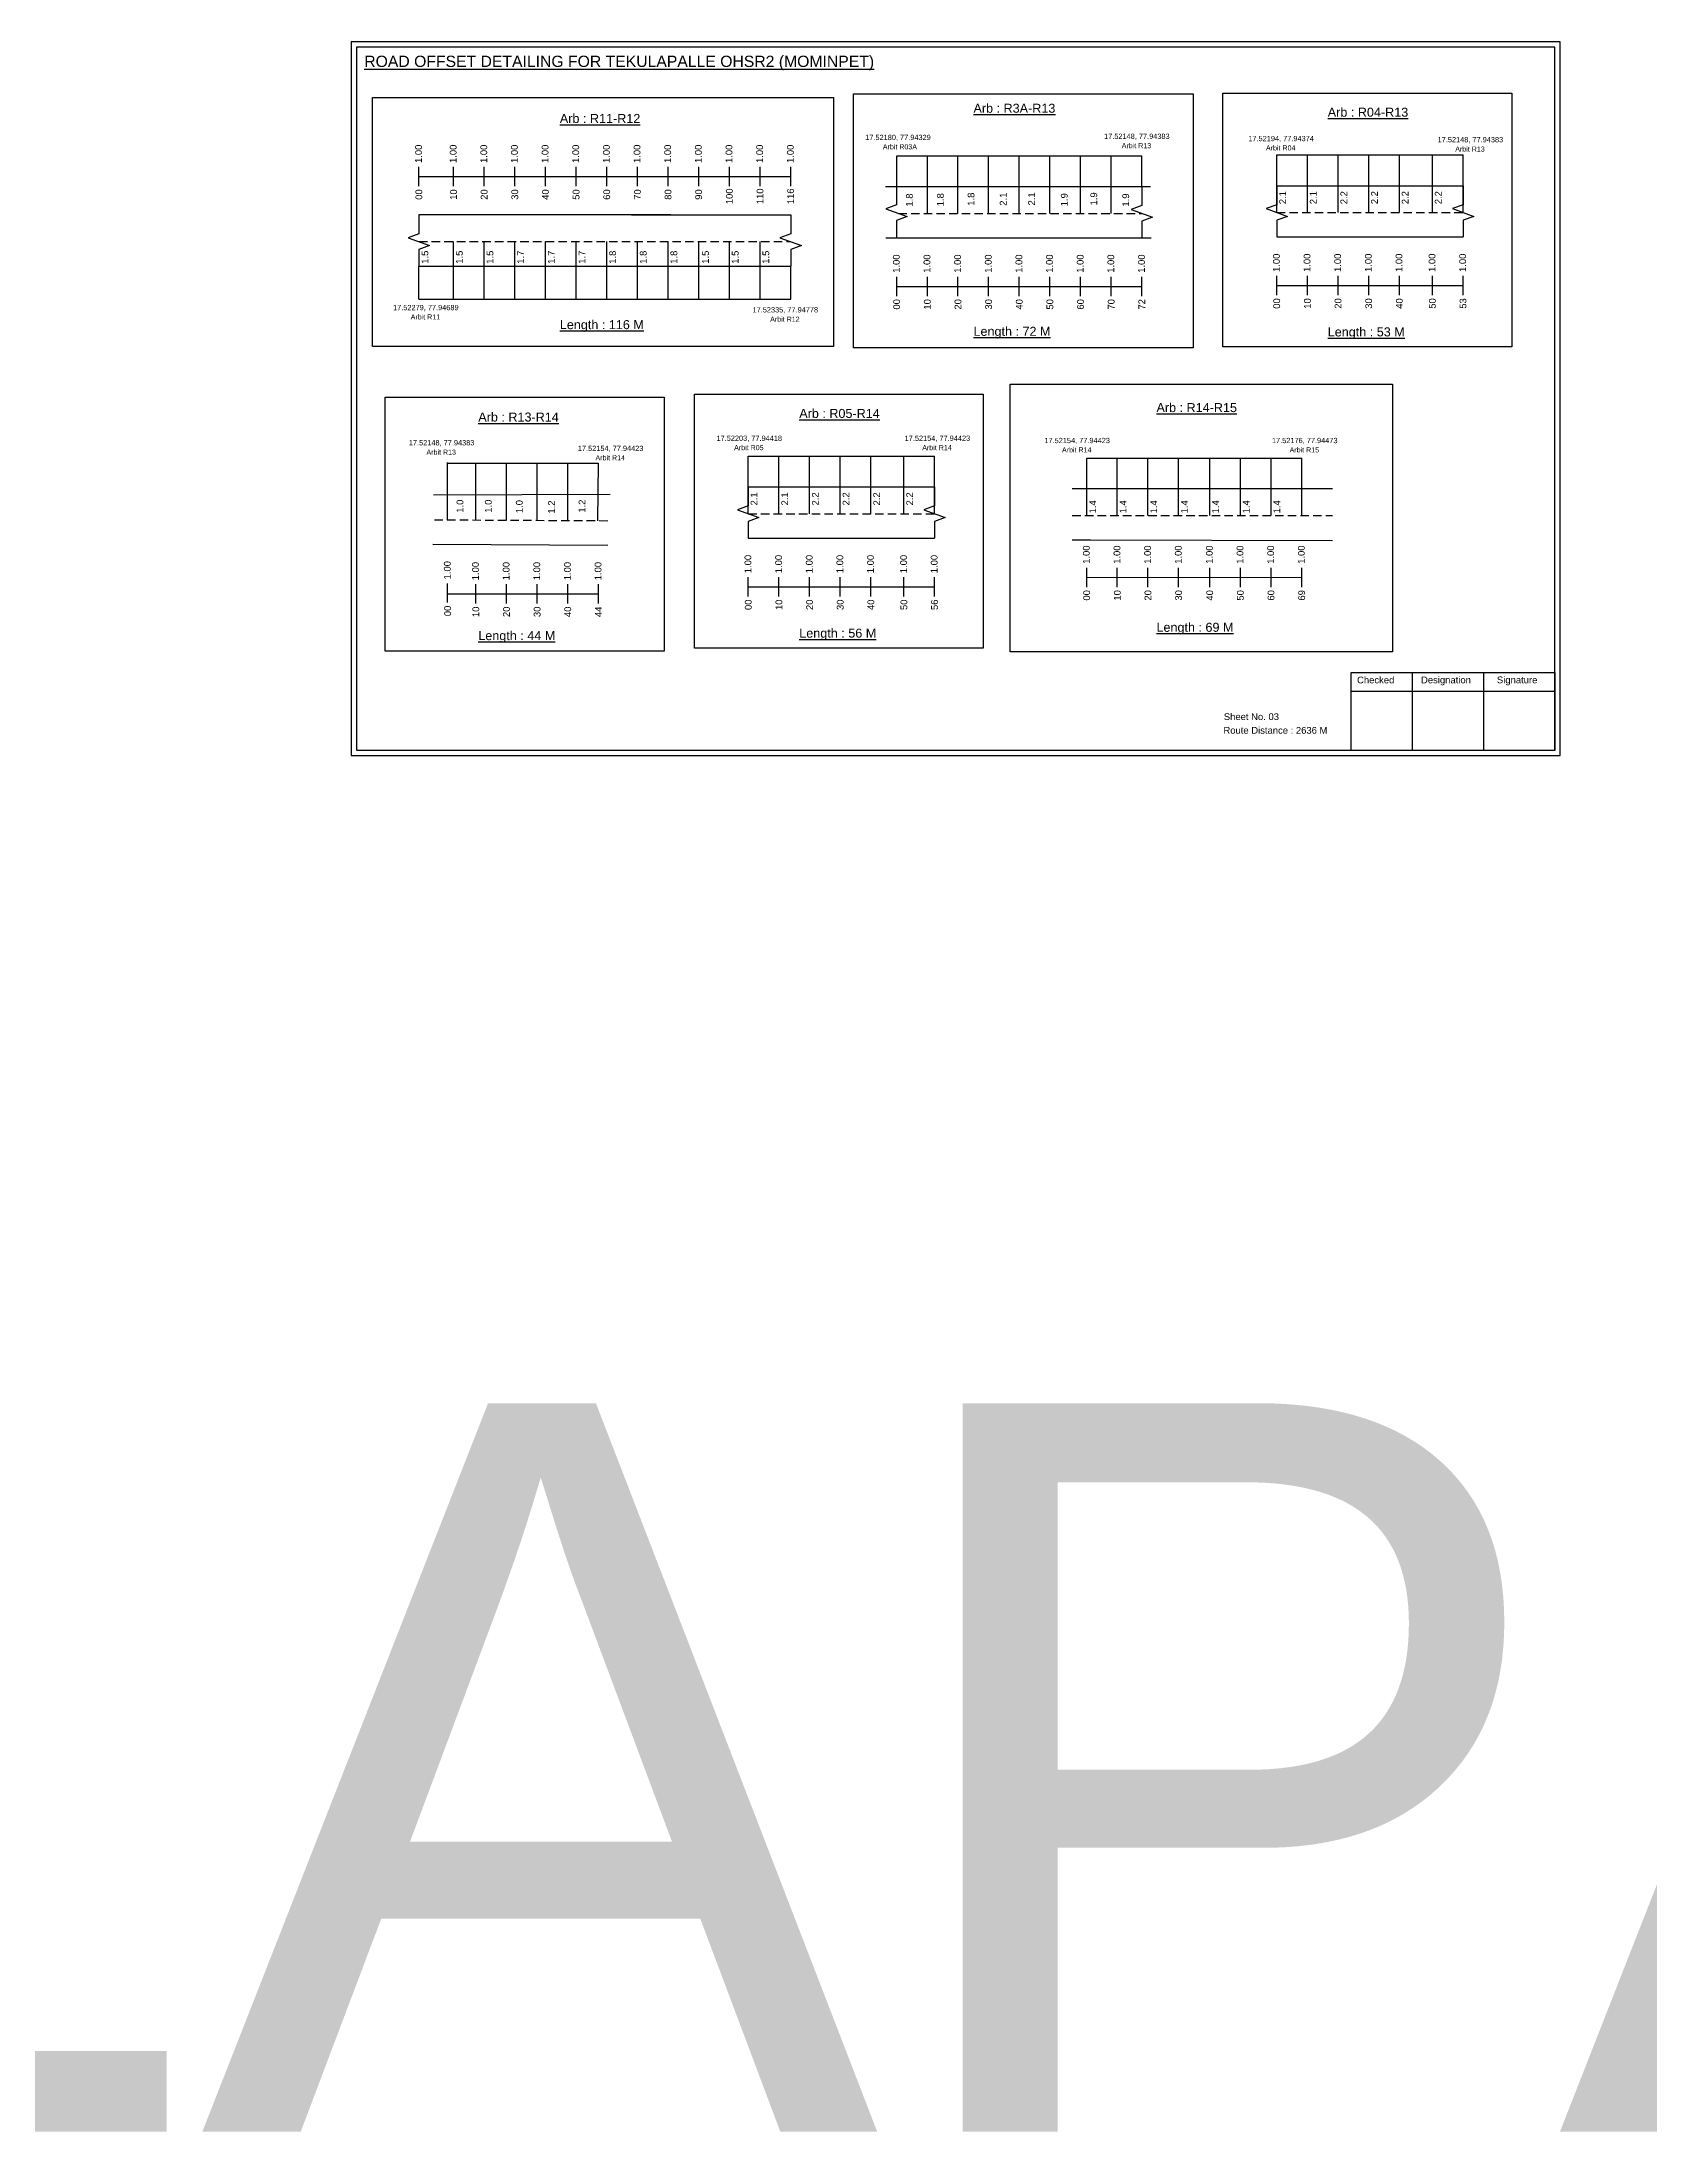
# Model space of a CAD drawing. Header units: inches. Extents: x 1745 to 7876, y -847 to 3138.
# Drawn here: x 5091 to 5805, y -238 to 694 of the extents above; entities that cross this region are included whole.
import ezdxf

# ---------------------------------------------------------------- set-up
doc = ezdxf.new("R2010")
doc.units = ezdxf.units.IN
doc.header["$MEASUREMENT"] = 0
doc.linetypes.add('DASHED2', pattern=[0.375, 0.25, -0.125])
doc.layers.add('PDF_Geometry', color=7, linetype='Continuous')
doc.layers.add('PDF_Text', color=5, linetype='Continuous')
doc.styles.add('PDF Arial', font='arial.ttf')
doc.styles.get("Standard").update_dxf_attribs({"font": 'arial.ttf'})

msp = doc.modelspace()

# ---------------------------------------------------------------- linework, layer by layer
at = {"color": 5}
for p, q in [((5470.47, 643.68), (5579.27, 643.68)), ((5639.12, 644.05), (5721.78, 644.05)), ((5258.46, 580.03), (5423.43, 580.03)), ((5271.22, 507.23), (5338.14, 507.23)), ((5404.62, 510.36), (5487.27, 510.36)), ((5554.77, 509.53), (5650.19, 509.53))]:
    msp.add_line(p, q, dxfattribs=at)
for p, q in [((5470.47, 630.03), (5470.47, 643.68)), ((5484.07, 618.14), (5484.07, 643.68)), ((5497.67, 618.14), (5497.67, 643.68)), ((5511.27, 618.14), (5511.27, 643.68)), ((5524.87, 618.14), (5524.87, 643.68)), ((5538.47, 618.14), (5538.47, 643.68)), ((5552.07, 618.14), (5552.07, 643.68)), ((5565.67, 618.14), (5565.67, 643.68)), ((5579.27, 630.03), (5579.27, 643.68)), ((5639.12, 618.52), (5639.12, 644.05)), ((5652.72, 618.52), (5652.72, 644.05)), ((5666.32, 618.52), (5666.32, 644.05)), ((5679.92, 618.52), (5679.92, 644.05)), ((5693.52, 618.52), (5693.52, 644.05)), ((5708.18, 618.52), (5708.18, 644.06)), ((5721.78, 618.52), (5721.78, 644.06)), ((5465.47, 630.03), (5583.09, 630.08)), ((5639.12, 630.4), (5721.78, 630.4)), ((5370.23, 617.45), (5258.46, 617.45)), ((5352.76, 617.45), (5423.43, 617.45)), ((5465.62, 607.34), (5583.4, 607.34)), ((5639.12, 607.72), (5721.78, 607.72)), ((5273.83, 580.03), (5273.83, 605.57)), ((5287.43, 580.03), (5287.43, 605.57)), ((5301.03, 580.03), (5301.03, 605.57)), ((5314.63, 580.03), (5314.63, 605.57)), ((5328.23, 580.03), (5328.23, 605.57)), ((5341.83, 580.03), (5341.83, 605.57)), ((5355.43, 580.03), (5355.43, 605.57)), ((5369.03, 580.03), (5369.03, 605.57)), ((5382.63, 580.03), (5382.63, 605.57)), ((5396.23, 580.03), (5396.23, 605.57)), ((5409.83, 580.03), (5409.83, 605.57)), ((5258.46, 594.77), (5423.43, 594.77)), ((5258.46, 580.03), (5258.46, 594.77)), ((5423.43, 580.03), (5423.43, 594.77)), ((5271.22, 481.99), (5271.22, 507.53)), ((5283.74, 481.94), (5283.74, 507.23)), ((5297.34, 481.89), (5297.34, 507.23)), ((5310.94, 481.95), (5310.94, 507.23)), ((5324.54, 481.69), (5324.54, 507.23)), ((5337.91, 481.73), (5338.14, 507.23)), ((5404.62, 484.82), (5404.62, 510.36)), ((5418.22, 484.82), (5418.22, 510.36)), ((5431.82, 484.82), (5431.82, 510.36)), ((5445.42, 484.82), (5445.42, 510.36)), ((5459.02, 484.82), (5459.02, 510.36)), ((5473.67, 484.83), (5473.67, 510.37)), ((5487.27, 484.83), (5487.27, 510.37)), ((5554.77, 483.99), (5554.77, 509.53)), ((5568.37, 483.99), (5568.37, 509.53)), ((5581.97, 483.99), (5581.97, 509.53)), ((5595.57, 483.99), (5595.57, 509.53)), ((5609.39, 483.99), (5609.39, 509.53)), ((5622.99, 483.99), (5622.99, 509.53)), ((5636.59, 483.99), (5636.59, 509.53)), ((5650.19, 483.99), (5650.19, 509.53)), ((5404.62, 496.71), (5487.27, 496.71)), ((5663.79, 495.88), (5548.36, 495.88)), ((5265.01, 493.19), (5343.39, 493.56)), ((5264.65, 471.35), (5342.37, 470.92)), ((5404.62, 474.02), (5487.27, 474.02)), ((5548.36, 473.19), (5556.42, 473.19)), ((5556.42, 473.19), (5663.79, 472.9))]:
    msp.add_line(p, q)
at = {"color": 217, "true_color": 0x93278f}
for p, q in [((5258.46, 630.18), (5258.46, 638.73)), ((5258.46, 634.44), (5423.43, 634.44)), ((5273.83, 630.18), (5273.83, 638.73)), ((5287.43, 630.18), (5287.43, 638.73)), ((5301.03, 630.18), (5301.03, 638.73)), ((5314.63, 630.18), (5314.63, 638.73)), ((5328.23, 630.18), (5328.23, 638.73)), ((5341.83, 630.18), (5341.83, 638.73)), ((5355.43, 630.18), (5355.43, 638.73)), ((5369.03, 630.18), (5369.03, 638.73)), ((5382.63, 630.18), (5382.63, 638.73)), ((5396.23, 630.18), (5396.23, 638.73)), ((5409.83, 630.18), (5409.83, 638.73)), ((5423.43, 630.18), (5423.43, 638.73)), ((5470.47, 581.44), (5470.47, 590)), ((5484.07, 581.44), (5484.07, 590)), ((5497.67, 581.44), (5497.67, 590)), ((5511.27, 581.44), (5511.27, 590)), ((5524.87, 581.44), (5524.87, 590)), ((5538.47, 581.44), (5538.47, 590)), ((5552.07, 581.44), (5552.07, 590)), ((5565.67, 581.44), (5565.67, 590)), ((5579.27, 581.44), (5579.27, 590)), ((5639.12, 581.82), (5639.12, 590.38)), ((5652.72, 581.82), (5652.72, 590.38)), ((5666.32, 581.82), (5666.32, 590.38)), ((5679.92, 581.82), (5679.92, 590.38)), ((5693.52, 581.82), (5693.52, 590.38)), ((5708.18, 581.82), (5708.18, 590.38)), ((5721.78, 581.82), (5721.78, 590.38)), ((5470.47, 585.71), (5579.27, 585.71)), ((5639.12, 586.09), (5721.78, 586.1)), ((5404.62, 448.13), (5404.62, 456.68)), ((5418.22, 448.13), (5418.22, 456.68)), ((5431.82, 448.13), (5431.82, 456.68)), ((5445.42, 448.13), (5445.42, 456.68)), ((5459.02, 448.13), (5459.02, 456.68)), ((5473.67, 448.13), (5473.67, 456.69)), ((5487.27, 448.13), (5487.27, 456.69)), ((5554.77, 452.3), (5554.77, 460.86)), ((5568.37, 452.3), (5568.37, 460.86)), ((5581.97, 452.3), (5581.97, 460.86)), ((5595.57, 452.3), (5595.57, 460.86)), ((5609.39, 452.3), (5609.39, 460.86)), ((5622.99, 452.3), (5622.99, 460.86)), ((5636.59, 452.3), (5636.59, 460.86)), ((5650.19, 452.3), (5650.19, 460.86)), ((5271.22, 445.38), (5271.22, 453.94)), ((5271.22, 449.26), (5338.14, 449.28)), ((5283.74, 445), (5283.74, 453.55)), ((5297.34, 445), (5297.34, 453.55)), ((5310.94, 445), (5310.94, 453.55)), ((5324.54, 445), (5324.54, 453.55)), ((5338.14, 445), (5338.14, 453.55)), ((5404.62, 452.4), (5487.27, 452.41)), ((5554.77, 456.57), (5650.19, 456.63))]:
    msp.add_line(p, q, dxfattribs=at)
at = {"linetype": 'DASHED2', "ltscale": 15}
for p, q in [((5471.23, 618.14), (5579.27, 618.14)), ((5639.12, 618.52), (5721.78, 618.52)), ((5258.46, 605.57), (5423.43, 605.57)), ((5404.62, 484.83), (5487.27, 484.83)), ((5265.36, 482.14), (5343.64, 481.73)), ((5548.36, 483.99), (5663.79, 483.99))]:
    msp.add_line(p, q, dxfattribs=at)
for points in [[(5451.24, 671.16), (5602.09, 671.16), (5602.09, 558.48), (5451.24, 558.48)], [(5615.26, 671.54), (5743.36, 671.54), (5743.36, 558.86), (5615.26, 558.86)], [(5237.86, 669.6), (5442.42, 669.6), (5442.42, 559.1), (5237.86, 559.1)], [(5520.84, 542.37), (5690.46, 542.37), (5690.46, 423.54), (5520.84, 423.54)], [(5243.52, 536.59), (5367.32, 536.59), (5367.32, 423.91), (5243.52, 423.91)], [(5380.76, 537.84), (5508.85, 537.84), (5508.85, 425.16), (5380.76, 425.16)]]:
    msp.add_lwpolyline(points, close=True)
at = {"linetype": 'Continuous'}
for points in [[(5470.45, 630.31), (5470.45, 621.88), (5465.71, 620.15), (5475.19, 616.7), (5470.45, 614.97), (5470.45, 607.62)], [(5579.27, 630.03), (5579.27, 621.6), (5574.52, 619.87), (5584.01, 616.42), (5579.27, 614.69), (5579.27, 607.34)], [(5639.12, 630.4), (5639.12, 621.97), (5634.38, 620.24), (5643.87, 616.79), (5639.12, 615.07), (5639.12, 607.72)], [(5721.78, 630.4), (5721.78, 621.97), (5717.03, 620.24), (5726.52, 616.79), (5721.78, 615.07), (5721.78, 607.72)], [(5258.46, 617.45), (5258.46, 609.02), (5253.72, 607.29), (5263.2, 603.84), (5258.46, 602.12), (5258.46, 594.77)], [(5423.43, 617.45), (5423.43, 609.02), (5418.69, 607.29), (5428.17, 603.84), (5423.43, 602.12), (5423.43, 594.77)], [(5404.62, 496.71), (5404.62, 488.28), (5399.88, 486.55), (5409.36, 483.1), (5404.62, 481.37), (5404.62, 474.02)], [(5487.27, 496.71), (5487.27, 488.28), (5482.53, 486.55), (5492.02, 483.1), (5487.27, 481.37), (5487.27, 474.02)]]:
    msp.add_lwpolyline(points, dxfattribs=at)
at = {"layer": 'PDF_Geometry'}
for points in [[(5228.43, 694.18), (5228.43, 377.47), (5764.91, 377.47), (5764.91, 694.18)], [(5230.76, 691.85), (5230.76, 379.88), (5762.49, 379.88), (5762.49, 691.85)]]:
    msp.add_lwpolyline(points, close=True, dxfattribs=at)
at = {"layer": 'PDF_Geometry', "color": 242, "true_color": 0xcc1f26}
msp.add_lwpolyline([(5762.49, 379.79), (5672.14, 379.79), (5672.14, 414.4), (5762.49, 414.4)], close=True, dxfattribs=at)
for points in [[(5699.13, 414.4), (5699.13, 379.79)], [(5730.85, 414.4), (5730.85, 379.79)], [(5672.14, 406.03), (5762.49, 406.03)]]:
    msp.add_lwpolyline(points, dxfattribs=at)

# ---------------------------------------------------------------- texts
at = {"color": 242, "true_color": 0xcd2027}
for s, height, p in [('%%UROAD OFFSET DETAILING FOR TEKULAPALLE OHSR2 (MOMINPET)', 5, (5234.21, 683.1)), ('%%UArb : R11-R12', 4, (5321, 658.24)), ('%%UArb : R3A-R13', 4, (5504.54, 662.78)), ('%%UArb : R04-R13', 4, (5661.74, 661.03)), ('%%ULength : 116 M', 4, (5321, 566.74)), ('%%ULength : 72 M', 4, (5504.54, 563.78)), ('%%ULength : 53 M', 4, (5661.74, 563.53)), ('%%UArb : R05-R14', 4, (5427.24, 527.34)), ('%%UArb : R14-R15', 4, (5585.74, 529.94)), ('%%UArb : R13-R14', 4, (5284.82, 525.74)), ('%%ULength : 44 M', 4, (5284.82, 428.74)), ('%%ULength : 56 M', 4, (5427.24, 429.84)), ('%%ULength : 69 M', 4, (5585.74, 432.44))]:
    msp.add_text(s, height=height, dxfattribs=at).set_placement(p)
at = {"color": 5}
for s, height, p in [('17.52180, 77.94329', 2.34, (5456.5, 650.67)), ('17.52148, 77.94383', 2.34, (5562.5, 651.17)), ('17.52194, 77.94374', 2.34, (5626.5, 650.16)), ('Arbit R03A', 2.246, (5464.32, 646.54)), ('Arbit R13', 2.246, (5570.32, 647.04)), ('Arbit R04', 2.246, (5634.32, 646.04)), ('17.52148, 77.94383', 2.34, (5710.5, 649.67)), ('Arbit R13', 2.246, (5718.32, 645.54)), ('17.52279, 77.94689', 2.34, (5247, 575.16)), ('Arbit R11', 2.246, (5254.82, 571.04)), ('17.52335, 77.94778', 2.34, (5406.5, 574.16)), ('Arbit R12', 2.246, (5414.32, 570.04)), ('17.52148, 77.94383', 2.34, (5254, 515.17)), ('Arbit R13', 2.246, (5261.82, 511.04)), ('17.52154, 77.94423', 2.34, (5329, 512.67)), ('17.52203, 77.94418', 2.34, (5390.5, 517.16)), ('Arbit R05', 2.246, (5398.32, 513.04)), ('17.52154, 77.94423', 2.34, (5474, 517.16)), ('Arbit R14', 2.246, (5481.82, 513.04)), ('17.52154, 77.94423', 2.34, (5536, 516.16)), ('Arbit R14', 2.246, (5543.82, 512.04)), ('17.52176, 77.94473', 2.34, (5637, 516.16)), ('Arbit R15', 2.246, (5644.82, 512.04)), ('Arbit R14', 2.246, (5336.82, 508.54))]:
    msp.add_text(s, height=height, dxfattribs=at).set_placement(p)
at = {"color": 217, "true_color": 0x93278f}
for s, p in [('1.00', (5259.79, 640.47)), ('1.00', (5275.16, 640.47)), ('1.00', (5288.76, 640.47)), ('1.00', (5302.36, 640.47)), ('1.00', (5315.96, 640.47)), ('1.00', (5329.56, 640.47)), ('1.00', (5343.16, 640.47)), ('1.00', (5356.76, 640.47)), ('1.00', (5370.36, 640.47)), ('1.00', (5383.96, 640.47)), ('1.00', (5397.56, 640.47)), ('1.00', (5411.16, 640.47)), ('1.00', (5424.76, 640.47)), ('00', (5259.94, 624.15)), ('10', (5275.31, 624.15)), ('20', (5288.91, 624.15)), ('30', (5302.51, 624.15)), ('40', (5316.11, 624.15)), ('50', (5329.71, 624.15)), ('60', (5343.31, 624.15)), ('70', (5356.91, 624.15)), ('80', (5370.51, 624.15)), ('90', (5384.11, 624.15)), ('100', (5397.71, 622.2)), ('110', (5411.31, 622.2)), ('116', (5424.91, 622.2)), ('1.00', (5471.79, 591.74)), ('1.00', (5485.39, 591.74)), ('1.00', (5498.99, 591.74)), ('1.00', (5512.59, 591.74)), ('1.00', (5526.19, 591.74)), ('1.00', (5539.79, 591.74)), ('1.00', (5553.39, 591.74)), ('1.00', (5566.99, 591.74)), ('1.00', (5580.59, 591.74)), ('1.00', (5640.45, 592.11)), ('1.00', (5654.05, 592.11)), ('1.00', (5667.65, 592.11)), ('1.00', (5681.25, 592.11)), ('1.00', (5694.85, 592.11)), ('1.00', (5709.5, 592.12)), ('1.00', (5723.1, 592.12)), ('00', (5471.94, 575.42)), ('10', (5485.54, 575.42)), ('20', (5499.14, 575.42)), ('30', (5512.74, 575.42)), ('40', (5526.34, 575.42)), ('50', (5539.94, 575.42)), ('60', (5553.54, 575.42)), ('70', (5567.14, 575.42)), ('72', (5580.74, 575.42)), ('00', (5640.6, 575.79)), ('10', (5654.2, 575.79)), ('20', (5667.8, 575.79)), ('30', (5681.4, 575.79)), ('40', (5695, 575.79)), ('50', (5709.65, 575.8)), ('53', (5723.25, 575.8)), ('1.00', (5405.95, 458.42)), ('1.00', (5419.55, 458.42)), ('1.00', (5433.15, 458.42)), ('1.00', (5446.75, 458.42)), ('1.00', (5460.35, 458.42)), ('1.00', (5475, 458.43)), ('1.00', (5488.6, 458.43)), ('1.00', (5556.1, 462.6)), ('1.00', (5569.7, 462.6)), ('1.00', (5583.3, 462.6)), ('1.00', (5596.9, 462.6)), ('1.00', (5610.71, 462.6)), ('1.00', (5624.31, 462.6)), ('1.00', (5637.91, 462.6)), ('1.00', (5651.51, 462.6)), ('1.00', (5272.55, 455.68)), ('1.00', (5285.07, 455.29)), ('1.00', (5298.67, 455.29)), ('1.00', (5312.27, 455.29)), ('1.00', (5325.87, 455.29)), ('1.00', (5339.47, 455.29)), ('00', (5556.25, 446.28)), ('10', (5569.85, 446.28)), ('20', (5583.45, 446.28)), ('30', (5597.05, 446.28)), ('40', (5610.86, 446.28)), ('50', (5624.46, 446.28)), ('60', (5638.06, 446.28)), ('69', (5651.66, 446.28)), ('00', (5272.7, 439.36)), ('10', (5285.22, 438.97)), ('20', (5298.82, 438.97)), ('30', (5312.42, 438.97)), ('40', (5326.02, 438.97)), ('44', (5339.62, 438.97)), ('00', (5406.1, 442.1)), ('10', (5419.7, 442.1)), ('20', (5433.3, 442.1)), ('30', (5446.9, 442.1)), ('40', (5460.5, 442.1)), ('50', (5475.15, 442.1)), ('56', (5488.75, 442.1))]:
    msp.add_text(s, height=3, rotation=90, dxfattribs=at).set_placement(p)
for s, p in [('1.8', (5477.6, 621.13)), ('1.8', (5491.35, 621.26)), ('1.8', (5504.96, 621.51)), ('2.1', (5519.23, 621.51)), ('2.1', (5531.82, 621.64)), ('1.9', (5546.33, 621.26)), ('1.9', (5559.44, 621.64)), ('1.9', (5573.6, 621.14)), ('2.1', (5643.19, 622.19)), ('2.1', (5656.79, 622.19)), ('2.2', (5670.39, 622.19)), ('2.2', (5683.99, 622.19)), ('2.2', (5697.59, 622.19)), ('2.2', (5712.25, 622.2)), ('1.5', (5262.64, 595.76)), ('1.5', (5277.9, 595.76)), ('1.5', (5291.5, 595.76)), ('1.7', (5305.1, 595.76)), ('1.7', (5318.7, 595.76)), ('1.7', (5332.3, 595.76)), ('1.8', (5345.9, 595.76)), ('1.8', (5359.5, 595.76)), ('1.8', (5373.1, 595.76)), ('1.5', (5387.12, 595.76)), ('1.5', (5400.3, 595.76)), ('1.5', (5413.9, 595.76)), ('2.1', (5408.69, 488.5)), ('2.1', (5422.29, 488.5)), ('2.2', (5435.89, 488.5)), ('2.2', (5449.49, 488.5)), ('2.2', (5463.09, 488.5)), ('2.2', (5477.74, 488.5)), ('1.0', (5278.18, 485.28)), ('1.0', (5290.76, 485.28)), ('1.0', (5304.49, 485.09)), ('1.2', (5318.81, 484.89)), ('1.2', (5332.32, 485.3)), ('1.4', (5558.95, 484.99)), ('1.4', (5572.44, 484.99)), ('1.4', (5586.04, 484.99)), ('1.4', (5599.64, 484.99)), ('1.4', (5613.45, 484.99)), ('1.4', (5627.05, 484.99)), ('1.4', (5640.65, 484.99))]:
    msp.add_text(s, height=3, rotation=90).set_placement(p)
for s, height, p in [('Sheet No. 03', 3, (5615.64, 393.26)), ('Route Distance : 2636 M', 3, (5615.46, 387.21)), ('TEKELAPALLE 3', 323.2909, (3730.9, -233.17))]:
    msp.add_text(s, height=height).set_placement(p)
at = {"layer": 'PDF_Text', "color": 7, "attachment_point": 7, "style": 'PDF Arial'}
for s, insert, char_height in [('Checked', (5674.75, 409.51), 3.001), ('Designation', (5703.13, 408.68), 3.0006), ('Signature', (5736.81, 408.68), 3.001)]:
    msp.add_mtext(s, dxfattribs=dict(at, insert=insert, char_height=char_height))

doc.saveas('drawing.dxf')
